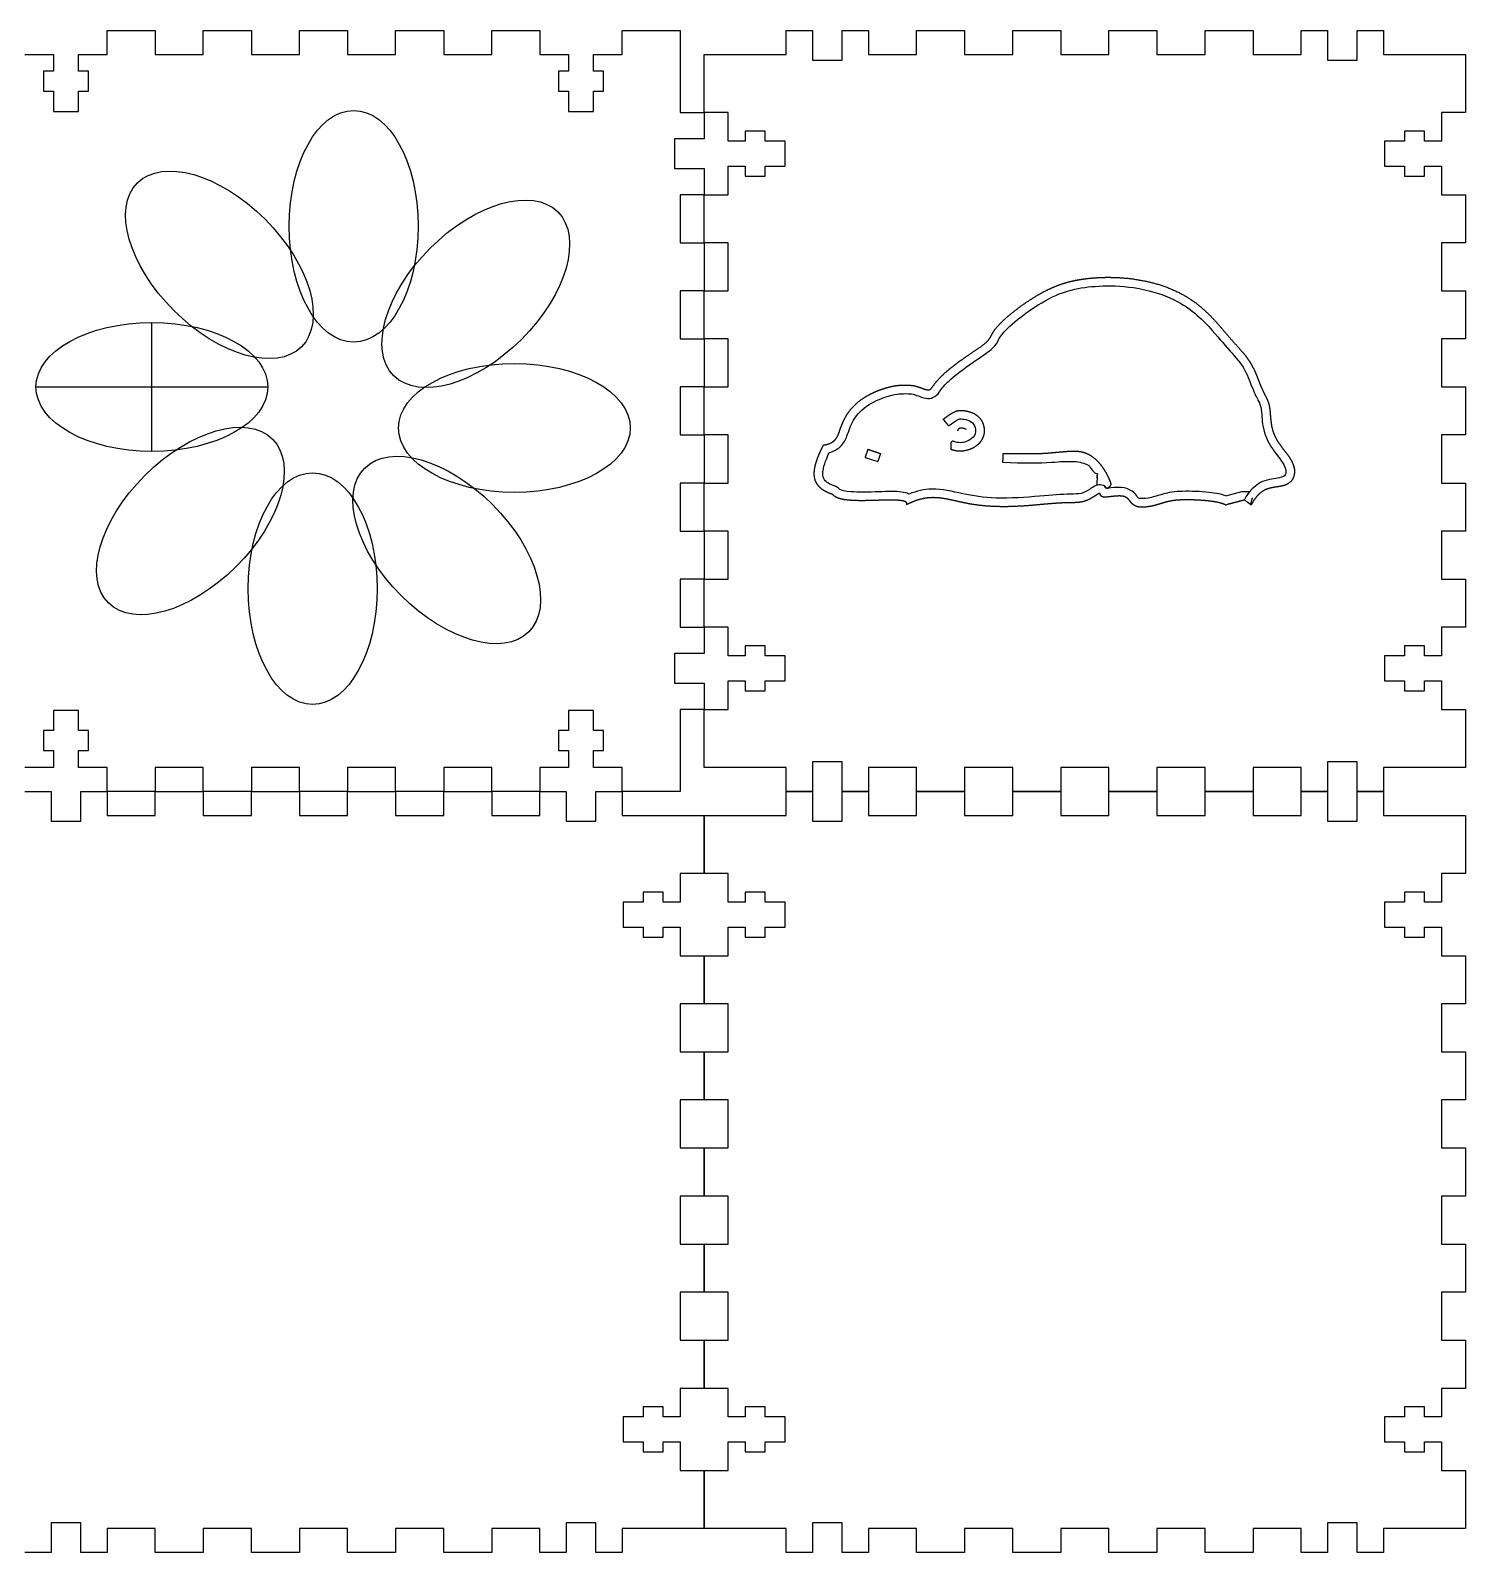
# Model space of a CAD drawing. Header units: millimetres. Extents: x -137 to 130, y -50 to 129.
# Drawn here: x -37.8 to 130.1, y -49.6 to 128.5 of the extents above; entities that cross this region are included whole.
import ezdxf

# ---------------------------------------------------------------- set-up
doc = ezdxf.new("R2010")
doc.units = ezdxf.units.MM
doc.layers.get('0').update_dxf_attribs({"linetype": 'CONTINUOUS'})

msp = doc.modelspace()

# ---------------------------------------------------------------- linework, layer by layer
for p, q in [((-28.8, 125.7), (-28.8, 128.51)), ((-28.8, 128.51), (-23.18, 128.51)), ((-23.18, 128.51), (-23.18, 125.7)), ((-17.55, 125.7), (-17.55, 128.51)), ((-17.55, 128.51), (-11.93, 128.51)), ((-11.93, 128.51), (-11.93, 125.7)), ((-6.3, 125.7), (-6.3, 128.51)), ((-6.3, 128.51), (-0.68, 128.51)), ((-0.68, 128.51), (-0.68, 125.7)), ((4.95, 125.7), (4.95, 128.51)), ((4.95, 128.51), (10.57, 128.51)), ((10.57, 128.51), (10.57, 125.7)), ((16.2, 125.7), (16.2, 128.51)), ((16.2, 128.51), (21.82, 128.51)), ((21.82, 128.51), (21.82, 125.7)), ((31.43, 125.7), (31.43, 128.51)), ((31.43, 128.51), (38.23, 128.51)), ((38.23, 128.51), (38.23, 118.9)), ((50.65, 125.7), (50.65, 128.51)), ((50.65, 128.51), (53.72, 128.51)), ((53.72, 128.51), (53.72, 125.04)), ((57.19, 125.04), (57.19, 128.51)), ((57.19, 128.51), (60.26, 128.51)), ((60.26, 128.51), (60.26, 125.7)), ((65.89, 125.7), (65.89, 128.51)), ((65.89, 128.51), (71.51, 128.51)), ((71.51, 128.51), (71.51, 125.7)), ((77.14, 125.7), (77.14, 128.51)), ((77.14, 128.51), (82.76, 128.51)), ((82.76, 128.51), (82.76, 125.7)), ((88.39, 125.7), (88.39, 128.51)), ((88.39, 128.51), (94.01, 128.51)), ((94.01, 128.51), (94.01, 125.7)), ((99.64, 125.7), (99.64, 128.51)), ((99.64, 128.51), (105.26, 128.51)), ((105.26, 128.51), (105.26, 125.7)), ((110.89, 125.7), (110.89, 128.51)), ((110.89, 128.51), (113.96, 128.51)), ((113.96, 128.51), (113.96, 125.04)), ((117.43, 125.04), (117.43, 128.51)), ((117.43, 128.51), (120.5, 128.51)), ((120.5, 128.51), (120.5, 125.7)), ((-38.41, 125.7), (-35.06, 125.7)), ((-35.06, 125.7), (-35.06, 123.73)), ((-32.15, 123.73), (-32.15, 125.7)), ((-32.15, 125.7), (-28.8, 125.7)), ((-23.18, 125.7), (-17.55, 125.7)), ((-11.93, 125.7), (-6.3, 125.7)), ((-0.68, 125.7), (4.95, 125.7)), ((10.57, 125.7), (16.2, 125.7)), ((21.82, 125.7), (25.18, 125.7)), ((25.18, 125.7), (25.18, 123.73)), ((28.08, 123.73), (28.08, 125.7)), ((28.08, 125.7), (31.43, 125.7)), ((41.04, 125.7), (50.65, 125.7)), ((41.04, 118.9), (41.04, 125.7)), ((53.72, 125.04), (57.19, 125.04)), ((60.26, 125.7), (65.89, 125.7)), ((71.51, 125.7), (77.14, 125.7)), ((82.76, 125.7), (88.39, 125.7)), ((94.01, 125.7), (99.64, 125.7)), ((105.26, 125.7), (110.89, 125.7)), ((113.96, 125.04), (117.43, 125.04)), ((120.5, 125.7), (130.11, 125.7)), ((130.11, 125.7), (130.11, 118.9)), ((-35.06, 123.73), (-36.23, 123.73)), ((-36.23, 123.73), (-36.23, 121.39)), ((-30.98, 123.73), (-32.15, 123.73)), ((-30.98, 121.39), (-30.98, 123.73)), ((25.18, 123.73), (24, 123.73)), ((24, 123.73), (24, 121.39)), ((29.25, 123.73), (28.08, 123.73)), ((29.25, 121.39), (29.25, 123.73)), ((-36.23, 121.39), (-35.06, 121.39)), ((-35.06, 121.39), (-35.06, 119.04)), ((-32.15, 119.04), (-32.15, 121.39)), ((-32.15, 121.39), (-30.98, 121.39)), ((24, 121.39), (25.18, 121.39)), ((25.18, 121.39), (25.18, 119.04)), ((28.08, 119.04), (28.08, 121.39)), ((28.08, 121.39), (29.25, 121.39)), ((-35.06, 119.04), (-32.15, 119.04)), ((25.18, 119.04), (28.08, 119.04)), ((38.23, 118.9), (41.04, 118.9)), ((41.04, 118.9), (41.04, 115.83)), ((43.85, 118.9), (41.04, 118.9)), ((43.85, 115.55), (43.85, 118.9)), ((130.11, 118.9), (127.29, 118.9)), ((127.29, 118.9), (127.29, 115.55)), ((41.04, 115.83), (37.57, 115.83)), ((37.57, 115.83), (37.57, 112.36)), ((48.17, 116.72), (45.82, 116.72)), ((45.82, 116.72), (45.82, 115.55)), ((48.17, 115.55), (48.17, 116.72)), ((125.32, 116.72), (122.98, 116.72)), ((122.98, 116.72), (122.98, 115.55)), ((125.32, 115.55), (125.32, 116.72)), ((45.82, 115.55), (43.85, 115.55)), ((50.51, 115.55), (48.17, 115.55)), ((50.51, 112.64), (50.51, 115.55)), ((122.98, 115.55), (120.64, 115.55)), ((120.64, 115.55), (120.64, 112.64)), ((127.29, 115.55), (125.32, 115.55)), ((37.57, 112.36), (41.04, 112.36)), ((41.04, 112.36), (41.04, 109.29)), ((43.85, 109.29), (43.85, 112.64)), ((43.85, 112.64), (45.82, 112.64)), ((45.82, 112.64), (45.82, 111.47)), ((48.17, 111.47), (48.17, 112.64)), ((48.17, 112.64), (50.51, 112.64)), ((120.64, 112.64), (122.98, 112.64)), ((122.98, 112.64), (122.98, 111.47)), ((125.32, 111.47), (125.32, 112.64)), ((125.32, 112.64), (127.29, 112.64)), ((127.29, 112.64), (127.29, 109.29)), ((45.82, 111.47), (48.17, 111.47)), ((122.98, 111.47), (125.32, 111.47)), ((41.04, 109.29), (38.23, 109.29)), ((38.23, 109.29), (38.23, 103.67)), ((41.04, 103.67), (41.04, 109.29)), ((41.04, 109.29), (43.85, 109.29)), ((127.29, 109.29), (130.11, 109.29)), ((130.11, 109.29), (130.11, 103.67)), ((38.23, 103.67), (41.04, 103.67)), ((41.04, 103.67), (41.04, 98.04)), ((43.85, 103.67), (41.04, 103.67)), ((43.85, 98.04), (43.85, 103.67)), ((130.11, 103.67), (127.29, 103.67)), ((127.29, 103.67), (127.29, 98.04)), ((41.04, 98.04), (38.23, 98.04)), ((38.23, 98.04), (38.23, 92.42)), ((41.04, 92.42), (41.04, 98.04)), ((41.04, 98.04), (43.85, 98.04)), ((127.29, 98.04), (130.11, 98.04)), ((130.11, 98.04), (130.11, 92.42)), ((-23.56, 79.25), (-23.56, 94.34)), ((38.23, 92.42), (41.04, 92.42)), ((41.04, 92.42), (41.04, 86.79)), ((43.85, 92.42), (41.04, 92.42)), ((43.85, 86.79), (43.85, 92.42)), ((130.11, 92.42), (127.29, 92.42)), ((127.29, 92.42), (127.29, 86.79)), ((-37.13, 86.79), (-10, 86.79)), ((41.04, 86.79), (38.23, 86.79)), ((38.23, 86.79), (38.23, 81.17)), ((41.04, 81.17), (41.04, 86.79)), ((41.04, 86.79), (43.85, 86.79)), ((127.29, 86.79), (130.11, 86.79)), ((130.11, 86.79), (130.11, 81.17)), ((38.23, 81.17), (41.04, 81.17)), ((41.04, 81.17), (41.04, 75.54)), ((43.85, 81.17), (41.04, 81.17)), ((43.85, 75.54), (43.85, 81.17)), ((130.11, 81.17), (127.29, 81.17)), ((127.29, 81.17), (127.29, 75.54)), ((59.86, 78.55), (61.35, 78.05)), ((41.04, 75.54), (38.23, 75.54)), ((38.23, 75.54), (38.23, 69.92)), ((41.04, 69.92), (41.04, 75.54)), ((41.04, 75.54), (43.85, 75.54)), ((127.29, 75.54), (130.11, 75.54)), ((130.11, 75.54), (130.11, 69.92)), ((102.06, 74.05), (103.95, 74.55)), ((38.23, 69.92), (41.04, 69.92)), ((41.04, 69.92), (41.04, 64.29)), ((43.85, 69.92), (41.04, 69.92)), ((43.85, 64.29), (43.85, 69.92)), ((130.11, 69.92), (127.29, 69.92)), ((127.29, 69.92), (127.29, 64.29)), ((41.04, 64.29), (38.23, 64.29)), ((38.23, 64.29), (38.23, 58.67)), ((41.04, 58.67), (41.04, 64.29)), ((41.04, 64.29), (43.85, 64.29)), ((127.29, 64.29), (130.11, 64.29)), ((130.11, 64.29), (130.11, 58.67)), ((38.23, 58.67), (41.04, 58.67)), ((41.04, 58.67), (41.04, 55.6)), ((43.85, 58.67), (41.04, 58.67)), ((43.85, 55.32), (43.85, 58.67)), ((130.11, 58.67), (127.29, 58.67)), ((127.29, 58.67), (127.29, 55.32)), ((41.04, 55.6), (37.57, 55.6)), ((37.57, 55.6), (37.57, 52.13)), ((45.82, 55.32), (43.85, 55.32)), ((48.17, 56.49), (45.82, 56.49)), ((45.82, 56.49), (45.82, 55.32)), ((48.17, 55.32), (48.17, 56.49)), ((50.51, 55.32), (48.17, 55.32)), ((50.51, 52.41), (50.51, 55.32)), ((122.98, 55.32), (120.64, 55.32)), ((120.64, 55.32), (120.64, 52.41)), ((125.32, 56.49), (122.98, 56.49)), ((122.98, 56.49), (122.98, 55.32)), ((125.32, 55.32), (125.32, 56.49)), ((127.29, 55.32), (125.32, 55.32)), ((37.57, 52.13), (41.04, 52.13)), ((41.04, 52.13), (41.04, 49.06)), ((43.85, 49.06), (43.85, 52.41)), ((43.85, 52.41), (45.82, 52.41)), ((45.82, 52.41), (45.82, 51.24)), ((48.17, 51.24), (48.17, 52.41)), ((48.17, 52.41), (50.51, 52.41)), ((120.64, 52.41), (122.98, 52.41)), ((122.98, 52.41), (122.98, 51.24)), ((125.32, 51.24), (125.32, 52.41)), ((125.32, 52.41), (127.29, 52.41)), ((127.29, 52.41), (127.29, 49.06)), ((45.82, 51.24), (48.17, 51.24)), ((122.98, 51.24), (125.32, 51.24)), ((-32.15, 48.92), (-35.06, 48.92)), ((-35.06, 48.92), (-35.06, 46.57)), ((-32.15, 46.57), (-32.15, 48.92)), ((28.08, 48.92), (25.18, 48.92)), ((25.18, 48.92), (25.18, 46.57)), ((28.08, 46.57), (28.08, 48.92)), ((41.04, 49.06), (38.23, 49.06)), ((38.23, 49.06), (38.23, 39.45)), ((41.04, 42.26), (41.04, 49.06)), ((41.04, 49.06), (43.85, 49.06)), ((127.29, 49.06), (130.11, 49.06)), ((130.11, 49.06), (130.11, 42.26)), ((-35.06, 46.57), (-36.23, 46.57)), ((-36.23, 46.57), (-36.23, 44.23)), ((-30.98, 46.57), (-32.15, 46.57)), ((-30.98, 44.23), (-30.98, 46.57)), ((25.18, 46.57), (24, 46.57)), ((24, 46.57), (24, 44.23)), ((29.25, 46.57), (28.08, 46.57)), ((29.25, 44.23), (29.25, 46.57)), ((-36.23, 44.23), (-35.06, 44.23)), ((-35.06, 44.23), (-35.06, 42.26)), ((-32.15, 42.26), (-32.15, 44.23)), ((-32.15, 44.23), (-30.98, 44.23)), ((24, 44.23), (25.18, 44.23)), ((25.18, 44.23), (25.18, 42.26)), ((28.08, 42.26), (28.08, 44.23)), ((28.08, 44.23), (29.25, 44.23)), ((57.19, 42.92), (53.72, 42.92)), ((53.72, 42.92), (53.72, 39.45)), ((57.19, 39.45), (57.19, 42.92)), ((117.43, 42.92), (113.96, 42.92)), ((113.96, 42.92), (113.96, 39.45)), ((117.43, 39.45), (117.43, 42.92)), ((-35.06, 42.26), (-38.41, 42.26)), ((-28.8, 42.26), (-32.15, 42.26)), ((-28.8, 39.45), (-28.8, 42.26)), ((-17.55, 42.26), (-23.18, 42.26)), ((-23.18, 42.26), (-23.18, 39.45)), ((-17.55, 39.45), (-17.55, 42.26)), ((-6.3, 42.26), (-11.93, 42.26)), ((-11.93, 42.26), (-11.93, 39.45)), ((-6.3, 39.45), (-6.3, 42.26)), ((4.95, 42.26), (-0.68, 42.26)), ((-0.68, 42.26), (-0.68, 39.45)), ((4.95, 39.45), (4.95, 42.26)), ((16.2, 42.26), (10.57, 42.26)), ((10.57, 42.26), (10.57, 39.45)), ((16.2, 39.45), (16.2, 42.26)), ((25.18, 42.26), (21.82, 42.26)), ((21.82, 42.26), (21.82, 39.45)), ((31.43, 42.26), (28.08, 42.26)), ((31.43, 39.45), (31.43, 42.26)), ((50.65, 42.26), (41.04, 42.26)), ((50.65, 39.45), (50.65, 42.26)), ((65.89, 42.26), (60.26, 42.26)), ((60.26, 42.26), (60.26, 39.45)), ((65.89, 39.45), (65.89, 42.26)), ((77.14, 42.26), (71.51, 42.26)), ((71.51, 42.26), (71.51, 39.45)), ((77.14, 39.45), (77.14, 42.26)), ((88.39, 42.26), (82.76, 42.26)), ((82.76, 42.26), (82.76, 39.45)), ((88.39, 39.45), (88.39, 42.26)), ((99.64, 42.26), (94.01, 42.26)), ((94.01, 42.26), (94.01, 39.45)), ((99.64, 39.45), (99.64, 42.26)), ((110.89, 42.26), (105.26, 42.26)), ((105.26, 42.26), (105.26, 39.45)), ((110.89, 39.45), (110.89, 42.26)), ((130.11, 42.26), (120.5, 42.26)), ((120.5, 42.26), (120.5, 39.45)), ((-38.41, 39.45), (-35.34, 39.45)), ((-35.34, 39.45), (-35.34, 35.98)), ((-31.87, 35.98), (-31.87, 39.45)), ((-31.87, 39.45), (-28.8, 39.45)), ((-23.18, 39.45), (-28.8, 39.45)), ((-28.8, 39.45), (-28.8, 36.64)), ((-23.18, 36.64), (-23.18, 39.45)), ((-23.18, 39.45), (-17.55, 39.45)), ((-11.93, 39.45), (-17.55, 39.45)), ((-17.55, 39.45), (-17.55, 36.64)), ((-11.93, 36.64), (-11.93, 39.45)), ((-11.93, 39.45), (-6.3, 39.45)), ((-0.68, 39.45), (-6.3, 39.45)), ((-6.3, 39.45), (-6.3, 36.64)), ((-0.68, 36.64), (-0.68, 39.45)), ((-0.68, 39.45), (4.95, 39.45)), ((10.57, 39.45), (4.95, 39.45)), ((4.95, 39.45), (4.95, 36.64)), ((10.57, 36.64), (10.57, 39.45)), ((10.57, 39.45), (16.2, 39.45)), ((21.82, 39.45), (16.2, 39.45)), ((16.2, 39.45), (16.2, 36.64)), ((21.82, 36.64), (21.82, 39.45)), ((21.82, 39.45), (24.89, 39.45)), ((24.89, 39.45), (24.89, 35.98)), ((28.36, 35.98), (28.36, 39.45)), ((28.36, 39.45), (31.43, 39.45)), ((38.23, 39.45), (31.43, 39.45)), ((31.43, 39.45), (31.43, 36.64)), ((53.72, 39.45), (50.65, 39.45)), ((50.65, 36.64), (50.65, 39.45)), ((50.65, 39.45), (53.72, 39.45)), ((53.72, 39.45), (53.72, 35.98)), ((60.26, 39.45), (57.19, 39.45)), ((57.19, 35.98), (57.19, 39.45)), ((57.19, 39.45), (60.26, 39.45)), ((60.26, 39.45), (60.26, 36.64)), ((71.51, 39.45), (65.89, 39.45)), ((65.89, 36.64), (65.89, 39.45)), ((65.89, 39.45), (71.51, 39.45)), ((71.51, 39.45), (71.51, 36.64)), ((82.76, 39.45), (77.14, 39.45)), ((77.14, 36.64), (77.14, 39.45)), ((77.14, 39.45), (82.76, 39.45)), ((82.76, 39.45), (82.76, 36.64)), ((94.01, 39.45), (88.39, 39.45)), ((88.39, 36.64), (88.39, 39.45)), ((88.39, 39.45), (94.01, 39.45)), ((94.01, 39.45), (94.01, 36.64)), ((105.26, 39.45), (99.64, 39.45)), ((99.64, 36.64), (99.64, 39.45)), ((99.64, 39.45), (105.26, 39.45)), ((105.26, 39.45), (105.26, 36.64)), ((113.96, 39.45), (110.89, 39.45)), ((110.89, 36.64), (110.89, 39.45)), ((110.89, 39.45), (113.96, 39.45)), ((113.96, 39.45), (113.96, 35.98)), ((120.5, 39.45), (117.43, 39.45)), ((117.43, 35.98), (117.43, 39.45)), ((117.43, 39.45), (120.5, 39.45)), ((120.5, 39.45), (120.5, 36.64)), ((-35.34, 35.98), (-31.87, 35.98)), ((-28.8, 36.64), (-23.18, 36.64)), ((-17.55, 36.64), (-11.93, 36.64)), ((-6.3, 36.64), (-0.68, 36.64)), ((4.95, 36.64), (10.57, 36.64)), ((16.2, 36.64), (21.82, 36.64)), ((24.89, 35.98), (28.36, 35.98)), ((31.43, 36.64), (41.04, 36.64)), ((41.04, 36.64), (50.65, 36.64)), ((41.04, 29.84), (41.04, 36.64)), ((41.04, 36.64), (41.04, 29.84)), ((53.72, 35.98), (57.19, 35.98)), ((60.26, 36.64), (65.89, 36.64)), ((71.51, 36.64), (77.14, 36.64)), ((82.76, 36.64), (88.39, 36.64)), ((94.01, 36.64), (99.64, 36.64)), ((105.26, 36.64), (110.89, 36.64)), ((113.96, 35.98), (117.43, 35.98)), ((120.5, 36.64), (130.11, 36.64)), ((130.11, 36.64), (130.11, 29.84)), ((41.04, 29.84), (38.23, 29.84)), ((38.23, 29.84), (38.23, 26.49)), ((43.85, 29.84), (41.04, 29.84)), ((43.85, 26.49), (43.85, 29.84)), ((130.11, 29.84), (127.29, 29.84)), ((127.29, 29.84), (127.29, 26.49)), ((36.26, 27.66), (33.92, 27.66)), ((33.92, 27.66), (33.92, 26.49)), ((36.26, 26.49), (36.26, 27.66)), ((48.17, 27.66), (45.82, 27.66)), ((45.82, 27.66), (45.82, 26.49)), ((48.17, 26.49), (48.17, 27.66)), ((125.32, 27.66), (122.98, 27.66)), ((122.98, 27.66), (122.98, 26.49)), ((125.32, 26.49), (125.32, 27.66)), ((33.92, 26.49), (31.57, 26.49)), ((31.57, 26.49), (31.57, 23.58)), ((38.23, 26.49), (36.26, 26.49)), ((45.82, 26.49), (43.85, 26.49)), ((50.51, 26.49), (48.17, 26.49)), ((50.51, 23.58), (50.51, 26.49)), ((122.98, 26.49), (120.64, 26.49)), ((120.64, 26.49), (120.64, 23.58)), ((127.29, 26.49), (125.32, 26.49)), ((31.57, 23.58), (33.92, 23.58)), ((33.92, 23.58), (33.92, 22.41)), ((36.26, 22.41), (36.26, 23.58)), ((36.26, 23.58), (38.23, 23.58)), ((38.23, 23.58), (38.23, 20.23)), ((43.85, 20.23), (43.85, 23.58)), ((43.85, 23.58), (45.82, 23.58)), ((45.82, 23.58), (45.82, 22.41)), ((48.17, 22.41), (48.17, 23.58)), ((48.17, 23.58), (50.51, 23.58)), ((120.64, 23.58), (122.98, 23.58)), ((122.98, 23.58), (122.98, 22.41)), ((125.32, 22.41), (125.32, 23.58)), ((125.32, 23.58), (127.29, 23.58)), ((127.29, 23.58), (127.29, 20.23)), ((33.92, 22.41), (36.26, 22.41)), ((45.82, 22.41), (48.17, 22.41)), ((122.98, 22.41), (125.32, 22.41)), ((38.23, 20.23), (41.04, 20.23)), ((41.04, 14.6), (41.04, 20.23)), ((41.04, 20.23), (43.85, 20.23)), ((41.04, 20.23), (41.04, 14.6)), ((127.29, 20.23), (130.11, 20.23)), ((130.11, 20.23), (130.11, 14.6)), ((41.04, 14.6), (38.23, 14.6)), ((38.23, 14.6), (38.23, 8.98)), ((43.85, 14.6), (41.04, 14.6)), ((43.85, 8.98), (43.85, 14.6)), ((130.11, 14.6), (127.29, 14.6)), ((127.29, 14.6), (127.29, 8.98)), ((38.23, 8.98), (41.04, 8.98)), ((41.04, 3.35), (41.04, 8.98)), ((41.04, 8.98), (43.85, 8.98)), ((41.04, 8.98), (41.04, 3.35)), ((127.29, 8.98), (130.11, 8.98)), ((130.11, 8.98), (130.11, 3.35)), ((41.04, 3.35), (38.23, 3.35)), ((38.23, 3.35), (38.23, -2.27)), ((43.85, 3.35), (41.04, 3.35)), ((43.85, -2.27), (43.85, 3.35)), ((130.11, 3.35), (127.29, 3.35)), ((127.29, 3.35), (127.29, -2.27)), ((38.23, -2.27), (41.04, -2.27)), ((41.04, -7.9), (41.04, -2.27)), ((41.04, -2.27), (43.85, -2.27)), ((41.04, -2.27), (41.04, -7.9)), ((127.29, -2.27), (130.11, -2.27)), ((130.11, -2.27), (130.11, -7.9)), ((41.04, -7.9), (38.23, -7.9)), ((38.23, -7.9), (38.23, -13.52)), ((43.85, -7.9), (41.04, -7.9)), ((43.85, -13.52), (43.85, -7.9)), ((130.11, -7.9), (127.29, -7.9)), ((127.29, -7.9), (127.29, -13.52)), ((38.23, -13.52), (41.04, -13.52)), ((41.04, -19.15), (41.04, -13.52)), ((41.04, -13.52), (43.85, -13.52)), ((41.04, -13.52), (41.04, -19.15)), ((127.29, -13.52), (130.11, -13.52)), ((130.11, -13.52), (130.11, -19.15)), ((41.04, -19.15), (38.23, -19.15)), ((38.23, -19.15), (38.23, -24.77)), ((43.85, -19.15), (41.04, -19.15)), ((43.85, -24.77), (43.85, -19.15)), ((130.11, -19.15), (127.29, -19.15)), ((127.29, -19.15), (127.29, -24.77)), ((38.23, -24.77), (41.04, -24.77)), ((41.04, -30.4), (41.04, -24.77)), ((41.04, -24.77), (43.85, -24.77)), ((41.04, -24.77), (41.04, -30.4)), ((127.29, -24.77), (130.11, -24.77)), ((130.11, -24.77), (130.11, -30.4)), ((41.04, -30.4), (38.23, -30.4)), ((38.23, -30.4), (38.23, -33.75)), ((43.85, -30.4), (41.04, -30.4)), ((43.85, -33.75), (43.85, -30.4)), ((130.11, -30.4), (127.29, -30.4)), ((127.29, -30.4), (127.29, -33.75)), ((33.92, -33.75), (31.57, -33.75)), ((31.57, -33.75), (31.57, -36.65)), ((36.26, -32.57), (33.92, -32.57)), ((33.92, -32.57), (33.92, -33.75)), ((36.26, -33.75), (36.26, -32.57)), ((38.23, -33.75), (36.26, -33.75)), ((45.82, -33.75), (43.85, -33.75)), ((48.17, -32.57), (45.82, -32.57)), ((45.82, -32.57), (45.82, -33.75)), ((48.17, -33.75), (48.17, -32.57)), ((50.51, -33.75), (48.17, -33.75)), ((50.51, -36.65), (50.51, -33.75)), ((122.98, -33.75), (120.64, -33.75)), ((120.64, -33.75), (120.64, -36.65)), ((125.32, -32.57), (122.98, -32.57)), ((122.98, -32.57), (122.98, -33.75)), ((125.32, -33.75), (125.32, -32.57)), ((127.29, -33.75), (125.32, -33.75)), ((31.57, -36.65), (33.92, -36.65)), ((33.92, -36.65), (33.92, -37.82)), ((36.26, -37.82), (36.26, -36.65)), ((36.26, -36.65), (38.23, -36.65)), ((38.23, -36.65), (38.23, -40)), ((43.85, -40), (43.85, -36.65)), ((43.85, -36.65), (45.82, -36.65)), ((45.82, -36.65), (45.82, -37.82)), ((48.17, -37.82), (48.17, -36.65)), ((48.17, -36.65), (50.51, -36.65)), ((120.64, -36.65), (122.98, -36.65)), ((122.98, -36.65), (122.98, -37.82)), ((125.32, -37.82), (125.32, -36.65)), ((125.32, -36.65), (127.29, -36.65)), ((127.29, -36.65), (127.29, -40)), ((33.92, -37.82), (36.26, -37.82)), ((45.82, -37.82), (48.17, -37.82)), ((122.98, -37.82), (125.32, -37.82)), ((38.23, -40), (41.04, -40)), ((41.04, -46.8), (41.04, -40)), ((41.04, -40), (43.85, -40)), ((41.04, -40), (41.04, -46.8)), ((127.29, -40), (130.11, -40)), ((130.11, -40), (130.11, -46.8)), ((-31.87, -46.15), (-35.34, -46.15)), ((-35.34, -46.15), (-35.34, -49.61)), ((-31.87, -49.61), (-31.87, -46.15)), ((28.36, -46.15), (24.89, -46.15)), ((24.89, -46.15), (24.89, -49.61)), ((28.36, -49.61), (28.36, -46.15)), ((57.19, -46.15), (53.72, -46.15)), ((53.72, -46.15), (53.72, -49.61)), ((57.19, -49.61), (57.19, -46.15)), ((117.43, -46.15), (113.96, -46.15)), ((113.96, -46.15), (113.96, -49.61)), ((117.43, -49.61), (117.43, -46.15)), ((-23.18, -46.8), (-28.8, -46.8)), ((-28.8, -46.8), (-28.8, -49.61)), ((-23.18, -49.61), (-23.18, -46.8)), ((-11.93, -46.8), (-17.55, -46.8)), ((-17.55, -46.8), (-17.55, -49.61)), ((-11.93, -49.61), (-11.93, -46.8)), ((-0.68, -46.8), (-6.3, -46.8)), ((-6.3, -46.8), (-6.3, -49.61)), ((-0.68, -49.61), (-0.68, -46.8)), ((10.57, -46.8), (4.95, -46.8)), ((4.95, -46.8), (4.95, -49.61)), ((10.57, -49.61), (10.57, -46.8)), ((21.82, -46.8), (16.2, -46.8)), ((16.2, -46.8), (16.2, -49.61)), ((21.82, -49.61), (21.82, -46.8)), ((41.04, -46.8), (31.43, -46.8)), ((31.43, -46.8), (31.43, -49.61)), ((50.65, -46.8), (41.04, -46.8)), ((50.65, -49.61), (50.65, -46.8)), ((65.89, -46.8), (60.26, -46.8)), ((60.26, -46.8), (60.26, -49.61)), ((65.89, -49.61), (65.89, -46.8)), ((77.14, -46.8), (71.51, -46.8)), ((71.51, -46.8), (71.51, -49.61)), ((77.14, -49.61), (77.14, -46.8)), ((88.39, -46.8), (82.76, -46.8)), ((82.76, -46.8), (82.76, -49.61)), ((88.39, -49.61), (88.39, -46.8)), ((99.64, -46.8), (94.01, -46.8)), ((94.01, -46.8), (94.01, -49.61)), ((99.64, -49.61), (99.64, -46.8)), ((110.89, -46.8), (105.26, -46.8)), ((105.26, -46.8), (105.26, -49.61)), ((110.89, -49.61), (110.89, -46.8)), ((130.11, -46.8), (120.5, -46.8)), ((120.5, -46.8), (120.5, -49.61)), ((-35.34, -49.61), (-38.41, -49.61)), ((-28.8, -49.61), (-31.87, -49.61)), ((-17.55, -49.61), (-23.18, -49.61)), ((-6.3, -49.61), (-11.93, -49.61)), ((4.95, -49.61), (-0.68, -49.61)), ((16.2, -49.61), (10.57, -49.61)), ((24.89, -49.61), (21.82, -49.61)), ((31.43, -49.61), (28.36, -49.61)), ((53.72, -49.61), (50.65, -49.61)), ((60.26, -49.61), (57.19, -49.61)), ((71.51, -49.61), (65.89, -49.61)), ((82.76, -49.61), (77.14, -49.61)), ((94.01, -49.61), (88.39, -49.61)), ((105.26, -49.61), (99.64, -49.61)), ((113.96, -49.61), (110.89, -49.61)), ((120.5, -49.61), (117.43, -49.61))]:
    msp.add_line(p, q)
msp.add_arc((56.08, 74.21), 1, 37.8226, 72.0915)
for centre, major_axis in [((0.04, 105.59), (0, -13.56)), ((-15.66, 101.08), (9.59, -9.59)), ((14.33, 97.69), (-9.59, -9.59)), ((-23.56, 86.79), (13.56, 0)), ((18.84, 81.99), (-13.56, 0)), ((-19.05, 71.1), (9.59, 9.59)), ((10.93, 67.71), (-9.59, 9.59)), ((-4.76, 63.19), (0, 13.56))]:
    msp.add_ellipse(centre, major_axis=major_axis, ratio=0.55638)
for points in [[(55.01, 80), (55.12, 80.01), (55.32, 80.05), (55.6, 80.12), (55.92, 80.25), (56.24, 80.46), (56.48, 80.73), (56.67, 81.05), (56.82, 81.43), (56.96, 81.87), (57.14, 82.37), (57.37, 82.91), (57.68, 83.49), (58.07, 84.06), (58.57, 84.62), (59.15, 85.13), (59.8, 85.59), (60.48, 85.97), (61.17, 86.29), (61.82, 86.53), (62.4, 86.72), (62.89, 86.84), (63.31, 86.93), (63.66, 86.97), (64, 87), (64.34, 87.01), (64.67, 87.01), (65.01, 87), (65.33, 86.98), (65.67, 86.92), (66.04, 86.82), (66.45, 86.67), (66.85, 86.52), (67.19, 86.42), (67.44, 86.44), (67.63, 86.61), (67.84, 86.95), (68.2, 87.43), (68.75, 88.03), (69.5, 88.71), (70.39, 89.42), (71.36, 90.11), (72.29, 90.75), (73.12, 91.31), (73.76, 91.77), (74.19, 92.13), (74.43, 92.42), (74.57, 92.7), (74.72, 93.01), (74.96, 93.4), (75.35, 93.88), (75.9, 94.45), (76.6, 95.09), (77.42, 95.75), (78.31, 96.42), (79.23, 97.04), (80.13, 97.59), (81, 98.06), (81.81, 98.45), (82.57, 98.75), (83.28, 98.98), (83.94, 99.16), (84.58, 99.29), (85.21, 99.4), (85.86, 99.49), (86.54, 99.55), (87.26, 99.6), (88.05, 99.63), (88.91, 99.62), (89.84, 99.58), (90.83, 99.49), (91.87, 99.34), (92.94, 99.13), (94.03, 98.85), (95.11, 98.5), (96.16, 98.06), (97.16, 97.55), (98.09, 96.97), (98.95, 96.33), (99.73, 95.64), (100.44, 94.94), (101.08, 94.24), (101.67, 93.55), (102.21, 92.91), (102.72, 92.31), (103.21, 91.77), (103.66, 91.27), (104.09, 90.78), (104.49, 90.3), (104.85, 89.79), (105.17, 89.24), (105.46, 88.64), (105.71, 88.03), (105.94, 87.42), (106.17, 86.84), (106.4, 86.33), (106.62, 85.88), (106.84, 85.48), (107.01, 85.09), (107.14, 84.66), (107.22, 84.16), (107.26, 83.58), (107.31, 82.94), (107.39, 82.26), (107.56, 81.57), (107.84, 80.91), (108.21, 80.27), (108.66, 79.67), (109.13, 79.08), (109.57, 78.49), (109.91, 77.88), (110.1, 77.27), (110.13, 76.66), (109.98, 76.11), (109.67, 75.67), (109.23, 75.36), (108.7, 75.19), (108.1, 75.1), (107.48, 75.02), (106.88, 74.88), (106.33, 74.61), (105.85, 74.2), (105.46, 73.72), (105.18, 73.27), (105.01, 72.96), (104.95, 72.91), (104.99, 73.11), (105.07, 73.4), (105.14, 73.66), (105.19, 73.81)], [(69, 83), (69.03, 83.03), (69.1, 83.08), (69.19, 83.16), (69.33, 83.26), (69.51, 83.39), (69.69, 83.52), (69.88, 83.64), (70.07, 83.76), (70.26, 83.86), (70.45, 83.94), (70.63, 84), (70.8, 84.04), (70.98, 84.06), (71.17, 84.05), (71.38, 84.03), (71.61, 84), (71.85, 83.95), (72.11, 83.88), (72.37, 83.79), (72.63, 83.68), (72.86, 83.53), (73.08, 83.36), (73.27, 83.16), (73.44, 82.94), (73.57, 82.7), (73.68, 82.44), (73.75, 82.18), (73.8, 81.91), (73.81, 81.63), (73.79, 81.36), (73.73, 81.1), (73.64, 80.85), (73.52, 80.6), (73.37, 80.38), (73.19, 80.17), (72.98, 79.97), (72.75, 79.8), (72.5, 79.65), (72.23, 79.52), (71.95, 79.42), (71.66, 79.34), (71.37, 79.29), (71.08, 79.26), (70.79, 79.27), (70.5, 79.3), (70.27, 79.35), (70.1, 79.4), (69.98, 79.44), (69.93, 79.46)], [(69, 83), (69.03, 82.97), (69.08, 82.91), (69.15, 82.82), (69.26, 82.69), (69.38, 82.54), (69.49, 82.42), (69.56, 82.32), (69.61, 82.26), (69.64, 82.23)], [(70.71, 81.64), (70.72, 81.66), (70.73, 81.71), (70.75, 81.77), (70.79, 81.85), (70.85, 81.92), (70.92, 81.98), (71.01, 82.01), (71.11, 82.02), (71.23, 82.01), (71.36, 81.98), (71.48, 81.94), (71.57, 81.91), (71.63, 81.88), (71.66, 81.87)], [(70.27, 80.4), (70.21, 80.42), (70.11, 80.44), (70, 80.43), (69.91, 80.32), (69.87, 80.09), (69.88, 79.85), (69.9, 79.66), (69.92, 79.53), (69.93, 79.46)], [(56.08, 74.21), (55.93, 74.25), (55.65, 74.35), (55.27, 74.52), (54.82, 74.79), (54.39, 75.18), (54.08, 75.65), (53.92, 76.2), (53.89, 76.82), (54, 77.52), (54.22, 78.28), (54.49, 78.94), (54.73, 79.46), (54.91, 79.81), (55.01, 80)], [(60.18, 79.5), (60.17, 79.46), (60.15, 79.39), (60.11, 79.27), (60.06, 79.12), (59.99, 78.93), (59.94, 78.78), (59.9, 78.67), (59.88, 78.59), (59.86, 78.55)], [(60.18, 79.5), (60.24, 79.48), (60.36, 79.44), (60.54, 79.38), (60.78, 79.3), (61.07, 79.2), (61.31, 79.12), (61.49, 79.06), (61.61, 79.02), (61.67, 79)], [(61.67, 79), (61.65, 78.96), (61.63, 78.89), (61.59, 78.77), (61.54, 78.62), (61.48, 78.43), (61.42, 78.28), (61.39, 78.17), (61.36, 78.09), (61.35, 78.05)], [(76, 79), (76, 78.96), (75.99, 78.88), (75.99, 78.76), (75.98, 78.6), (75.97, 78.4), (75.96, 78.24), (75.95, 78.12), (75.95, 78.04), (75.94, 78)], [(76, 79), (76.06, 79), (76.19, 79), (76.39, 79.01), (76.68, 79.01), (77.06, 79.01), (77.46, 79), (77.9, 78.99), (78.36, 78.99), (78.85, 78.98), (79.36, 78.99), (79.89, 78.99), (80.44, 79.01), (81, 79.04), (81.57, 79.08), (82.15, 79.14), (82.71, 79.19), (83.27, 79.24), (83.82, 79.28), (84.34, 79.3), (84.85, 79.27), (85.33, 79.18), (85.79, 79.03), (86.22, 78.81), (86.63, 78.52), (87, 78.18), (87.34, 77.8), (87.65, 77.39), (87.92, 76.97), (88.16, 76.55), (88.36, 76.14), (88.49, 75.81), (88.57, 75.57), (88.61, 75.41), (88.63, 75.33)], [(87.04, 76.66), (87.03, 76.6), (87.03, 76.49), (87.02, 76.33), (87.01, 76.11), (86.99, 75.84), (86.98, 75.62), (86.97, 75.46), (86.97, 75.35), (86.97, 75.29)], [(64.73, 73), (64.75, 73.05), (64.77, 73.13), (64.75, 73.25), (64.61, 73.38), (64.25, 73.48), (63.71, 73.54), (63.01, 73.56), (62.18, 73.54), (61.28, 73.52), (60.35, 73.49), (59.44, 73.47), (58.59, 73.49), (57.84, 73.54), (57.2, 73.63), (56.69, 73.77), (56.38, 73.92), (56.21, 74.06), (56.12, 74.16), (56.08, 74.21)], [(102, 73), (101.93, 73.03), (101.79, 73.09), (101.55, 73.17), (101.19, 73.27), (100.66, 73.37), (100.07, 73.45), (99.41, 73.51), (98.73, 73.55), (98.03, 73.58), (97.37, 73.58), (96.76, 73.57), (96.22, 73.53), (95.76, 73.47), (95.35, 73.39), (94.94, 73.28), (94.49, 73.14), (93.96, 72.98), (93.36, 72.83), (92.72, 72.72), (92.11, 72.69), (91.59, 72.78), (91.21, 72.99), (90.94, 73.3), (90.71, 73.64), (90.41, 73.91), (89.97, 74.05), (89.36, 74.04), (88.68, 73.96), (88.06, 73.88), (87.61, 73.89), (87.4, 74.04), (87.38, 74.25), (87.37, 74.38), (87.21, 74.33), (86.89, 74.12), (86.46, 73.83), (85.99, 73.58), (85.52, 73.39), (85.05, 73.29), (84.57, 73.25), (84.07, 73.24), (83.54, 73.23), (82.95, 73.22), (82.3, 73.18), (81.58, 73.13), (80.8, 73.06), (79.96, 72.98), (79.07, 72.9), (78.15, 72.84), (77.2, 72.79), (76.24, 72.77), (75.29, 72.78), (74.36, 72.82), (73.47, 72.9), (72.62, 73.01), (71.82, 73.15), (71.07, 73.31), (70.37, 73.47), (69.7, 73.62), (69.06, 73.74), (68.43, 73.82), (67.82, 73.85), (67.21, 73.82), (66.6, 73.73), (65.98, 73.56), (65.48, 73.37), (65.1, 73.2), (64.85, 73.07), (64.73, 73)], [(102, 73), (102.09, 73.02), (102.26, 73.07), (102.53, 73.14), (102.88, 73.23), (103.32, 73.35), (103.68, 73.44), (103.94, 73.51), (104.12, 73.56), (104.21, 73.59)], [(103.95, 74.55), (103.99, 74.55), (104.06, 74.55), (104.17, 74.55), (104.32, 74.55), (104.5, 74.55), (104.65, 74.55), (104.75, 74.55), (104.83, 74.55), (104.86, 74.55)], [(105.01, 72.99), (104.98, 73.01), (104.91, 73.06), (104.82, 73.13), (104.69, 73.23), (104.53, 73.35), (104.4, 73.44), (104.3, 73.51), (104.24, 73.56), (104.21, 73.59)]]:
    msp.add_open_spline(points, degree=5)
for points, degree, knots in [([(55.68, 79.12), (56.17, 79.25), (56.61, 79.47), (56.96, 79.8), (57.36, 80.17), (57.58, 80.64), (57.74, 81.05), (57.97, 81.67), (58.14, 82.27), (58.52, 82.91), (58.91, 83.56), (59.53, 84.22), (60.33, 84.72), (61.09, 85.2), (61.94, 85.53), (62.58, 85.72), (63.16, 85.89), (63.53, 85.96), (63.86, 85.98), (64.19, 86.01), (64.56, 86.01), (64.89, 86), (65.19, 85.99), (65.39, 85.97), (65.71, 85.87), (65.94, 85.8), (66.23, 85.68), (66.58, 85.57), (66.79, 85.5), (67.04, 85.42), (67.4, 85.45), (67.69, 85.48), (68.01, 85.64), (68.2, 85.81), (68.52, 86.08), (68.6, 86.28), (68.76, 86.5), (68.99, 86.81), (69.34, 87.21), (69.88, 87.7), (70.7, 88.42), (71.9, 89.27), (72.9, 89.95), (73.7, 90.5), (74.34, 90.93), (74.78, 91.34), (75.14, 91.67), (75.37, 92.06), (75.49, 92.29), (75.59, 92.51), (75.66, 92.64), (75.85, 92.89), (76.16, 93.3), (76.82, 93.96), (77.69, 94.67), (78.67, 95.48), (79.88, 96.3), (80.93, 96.88), (82.13, 97.54), (83.11, 97.91), (83.99, 98.13), (85.05, 98.4), (86.01, 98.53), (87.25, 98.59), (88.36, 98.65), (89.74, 98.63), (91.28, 98.41), (93, 98.16), (94.88, 97.62), (96.45, 96.77), (98.1, 95.87), (99.4, 94.62), (100.47, 93.4), (101.35, 92.41), (102.12, 91.48), (102.79, 90.74), (103.51, 89.94), (104.01, 89.34), (104.41, 88.49), (104.77, 87.76), (105.08, 86.83), (105.42, 86.08), (105.65, 85.57), (105.88, 85.17), (106.01, 84.88), (106.13, 84.59), (106.19, 84.34), (106.24, 83.85), (106.29, 83.25), (106.31, 82.35), (106.59, 81.42), (106.83, 80.62), (107.29, 79.84), (107.77, 79.21), (108.31, 78.49), (108.8, 77.88), (108.98, 77.41), (109.16, 76.97), (109.1, 76.67), (109, 76.5), (108.91, 76.34), (108.77, 76.24), (108.3, 76.15), (107.84, 76.06), (107.1, 76.03), (106.36, 75.71), (105.76, 75.45), (105.21, 74.98), (104.85, 74.53), (104.61, 74.23), (104.43, 73.95), (104.32, 73.76), (104.26, 73.66), (104.21, 73.59), (104.21, 73.59)], 3, [0.0066175, 0.0066175, 0.0066175, 0.0066175, 0.0257287, 0.0257287, 0.0257287, 0.047289, 0.047289, 0.047289, 0.0790327, 0.0790327, 0.0790327, 0.1119298, 0.1119298, 0.1119298, 0.1427948, 0.1427948, 0.1427948, 0.1707961, 0.1707961, 0.1707961, 0.1981017, 0.1981017, 0.1981017, 0.2230496, 0.2230496, 0.2230496, 0.2409493, 0.2409493, 0.2409493, 0.2518873, 0.2518873, 0.2518873, 0.2602739, 0.2602739, 0.2602739, 0.2740605, 0.2740605, 0.2740605, 0.2928019, 0.2928019, 0.2928019, 0.3206292, 0.3206292, 0.3206292, 0.3429967, 0.3429967, 0.3429967, 0.3610195, 0.3610195, 0.3610195, 0.3773732, 0.3773732, 0.3773732, 0.4043312, 0.4043312, 0.4043312, 0.4349875, 0.4349875, 0.4349875, 0.4696836, 0.4696836, 0.4696836, 0.5111202, 0.5111202, 0.5111202, 0.5485465, 0.5485465, 0.5485465, 0.5902448, 0.5902448, 0.5902448, 0.6340765, 0.6340765, 0.6340765, 0.6698517, 0.6698517, 0.6698517, 0.7081264, 0.7081264, 0.7081264, 0.7416168, 0.7416168, 0.7416168, 0.7640832, 0.7640832, 0.7640832, 0.7869565, 0.7869565, 0.7869565, 0.814441, 0.814441, 0.814441, 0.8382467, 0.8382467, 0.8382467, 0.8653082, 0.8653082, 0.8653082, 0.8907754, 0.8907754, 0.8907754, 0.9146768, 0.9146768, 0.9146768, 0.9379575, 0.9379575, 0.9379575, 0.9570036, 0.9570036, 0.9570036, 0.9694404, 0.9694404, 0.9694404, 0.9760496, 0.9760496, 0.9760496, 0.9760496]), ([(69.64, 82.23), (69.93, 82.47), (70.3, 82.74), (70.59, 82.9), (70.77, 83), (70.88, 83.04), (70.95, 83.05), (71.02, 83.06), (71.17, 83.05), (71.4, 83.02), (71.7, 82.96), (72.06, 82.86), (72.27, 82.72), (72.5, 82.56), (72.66, 82.34), (72.75, 82.05), (72.84, 81.71), (72.81, 81.38), (72.65, 81.1), (72.48, 80.83), (72.13, 80.55), (71.7, 80.4), (71.22, 80.23), (70.75, 80.22), (70.27, 80.4)], 3, [0, 0, 0, 0, 0.137415, 0.137415, 0.137415, 0.222675, 0.222675, 0.222675, 0.306195, 0.306195, 0.306195, 0.418236, 0.418236, 0.418236, 0.543254, 0.543254, 0.543254, 0.689931, 0.689931, 0.689931, 0.837848, 0.837848, 0.837848, 1, 1, 1, 1]), ([(56.39, 75.16), (55.73, 75.37), (55.33, 75.65), (55.13, 75.91), (54.97, 76.13), (54.9, 76.36), (54.92, 76.8), (54.96, 77.35), (55.22, 78.17), (55.68, 79.12)], 3, [0, 0, 0, 0, 0.3250422, 0.3250422, 0.3250422, 0.6036561, 0.6036561, 0.6036561, 0.951191, 0.951191, 0.951191, 0.951191]), ([(75.94, 78), (78.4, 77.86), (80.27, 77.89), (81.68, 77.98), (82.69, 78.04), (83.48, 78.12), (84.29, 78.07), (84.95, 78.03), (85.62, 77.86), (85.91, 77.68), (86.07, 77.58), (86.11, 77.54), (86.21, 77.38), (86.28, 77.28), (86.37, 77.07), (86.66, 76.82), (86.76, 76.74), (86.89, 76.65), (87.03, 76.6)], 3, [0, 0, 0, 0, 0.155626, 0.155626, 0.155626, 0.2669155, 0.2669155, 0.2669155, 0.3558126, 0.3558126, 0.3558126, 0.4042744, 0.4042744, 0.4042744, 0.4369958, 0.4369958, 0.4369958, 0.4483949, 0.4483949, 0.4483949, 0.4483949]), ([(87.03, 76.6), (87.02, 76.56), (87.02, 76.53), (87.01, 76.48), (86.99, 76.4), (86.97, 76.32), (86.97, 76.15)], 3, [0.6759335, 0.6759335, 0.6759335, 0.6759335, 0.68411444, 0.68411444, 0.68411444, 0.70025706, 0.70025706, 0.70025706, 0.70025706]), ([(65.02, 74.25), (64.71, 74.41), (64.44, 74.45), (64.14, 74.49), (63.42, 74.58), (62.49, 74.55), (61.47, 74.52), (60.29, 74.49), (59.06, 74.45), (58.2, 74.52), (57.53, 74.57), (57.08, 74.7), (56.93, 74.78), (56.89, 74.8), (56.88, 74.82), (56.87, 74.82)], 3, [0.1319068, 0.1319068, 0.1319068, 0.1319068, 0.2264285, 0.2264285, 0.2264285, 0.4499715, 0.4499715, 0.4499715, 0.7097133, 0.7097133, 0.7097133, 0.9107465, 0.9107465, 0.9107465, 0.9548094, 0.9548094, 0.9548094, 0.9548094]), ([(88.16, 74.91), (88.11, 74.98), (88.03, 75.07), (87.93, 75.14), (87.71, 75.3), (87.41, 75.35), (87.22, 75.34), (86.91, 75.31), (86.8, 75.23), (86.7, 75.17), (86.47, 75.05), (86.3, 74.93), (86.11, 74.8), (85.76, 74.58), (85.43, 74.42), (85.13, 74.34), (84.79, 74.26), (84.4, 74.25), (83.85, 74.24), (82.93, 74.22), (81.7, 74.14), (80.27, 74.01), (78.7, 73.87), (76.86, 73.73), (75.18, 73.79), (73.74, 73.84), (72.45, 74.04), (71.3, 74.29), (70.06, 74.55), (68.9, 74.86), (67.66, 74.84), (66.78, 74.82), (65.89, 74.62), (65.02, 74.25)], 3, [0.4721447, 0.4721447, 0.4721447, 0.4721447, 0.4748319, 0.4748319, 0.4748319, 0.4811851, 0.4811851, 0.4811851, 0.4921694, 0.4921694, 0.4921694, 0.5164546, 0.5164546, 0.5164546, 0.5585294, 0.5585294, 0.5585294, 0.6057187, 0.6057187, 0.6057187, 0.6849691, 0.6849691, 0.6849691, 0.7716695, 0.7716695, 0.7716695, 0.845964, 0.845964, 0.845964, 0.9266538, 0.9266538, 0.9266538, 0.9832078, 0.9832078, 0.9832078, 0.9832078]), ([(87.85, 75.19), (87.86, 75.18), (87.87, 75.13), (87.92, 75.06), (88, 74.98), (88.13, 74.94), (88.29, 74.98), (88.42, 75.07), (88.53, 75.19), (88.6, 75.28), (88.63, 75.33)], 5, [0.91165111, 0.91165111, 0.91165111, 0.91165111, 0.91165111, 0.91165111, 0.91666667, 0.93333333, 0.95, 0.96666667, 0.98333333, 1, 1, 1, 1, 1, 1]), ([(102.06, 74.05), (101.41, 74.28), (100.64, 74.4), (99.74, 74.48), (98.71, 74.58), (97.57, 74.6), (96.66, 74.56), (95.79, 74.51), (95.12, 74.38), (94.46, 74.18), (94.01, 74.04), (93.49, 73.88), (92.97, 73.79), (92.54, 73.71), (92.14, 73.71), (91.98, 73.75), (91.84, 73.78), (91.87, 73.77), (91.75, 73.91), (91.64, 74.03), (91.46, 74.33), (91.09, 74.6), (90.74, 74.85), (90.26, 75), (89.83, 75.03), (89.28, 75.06), (88.74, 74.97), (88.35, 74.93), (88.28, 74.92), (88.22, 74.91), (88.16, 74.91)], 3, [0.01126, 0.01126, 0.01126, 0.01126, 0.0712227, 0.0712227, 0.0712227, 0.1403631, 0.1403631, 0.1403631, 0.2065831, 0.2065831, 0.2065831, 0.2511827, 0.2511827, 0.2511827, 0.2884883, 0.2884883, 0.2884883, 0.3209209, 0.3209209, 0.3209209, 0.3484142, 0.3484142, 0.3484142, 0.3737573, 0.3737573, 0.3737573, 0.405833, 0.405833, 0.405833, 0.411304, 0.411304, 0.411304, 0.411304])]:
    msp.add_open_spline(points, degree=degree, knots=knots)

doc.saveas('drawing.dxf')
